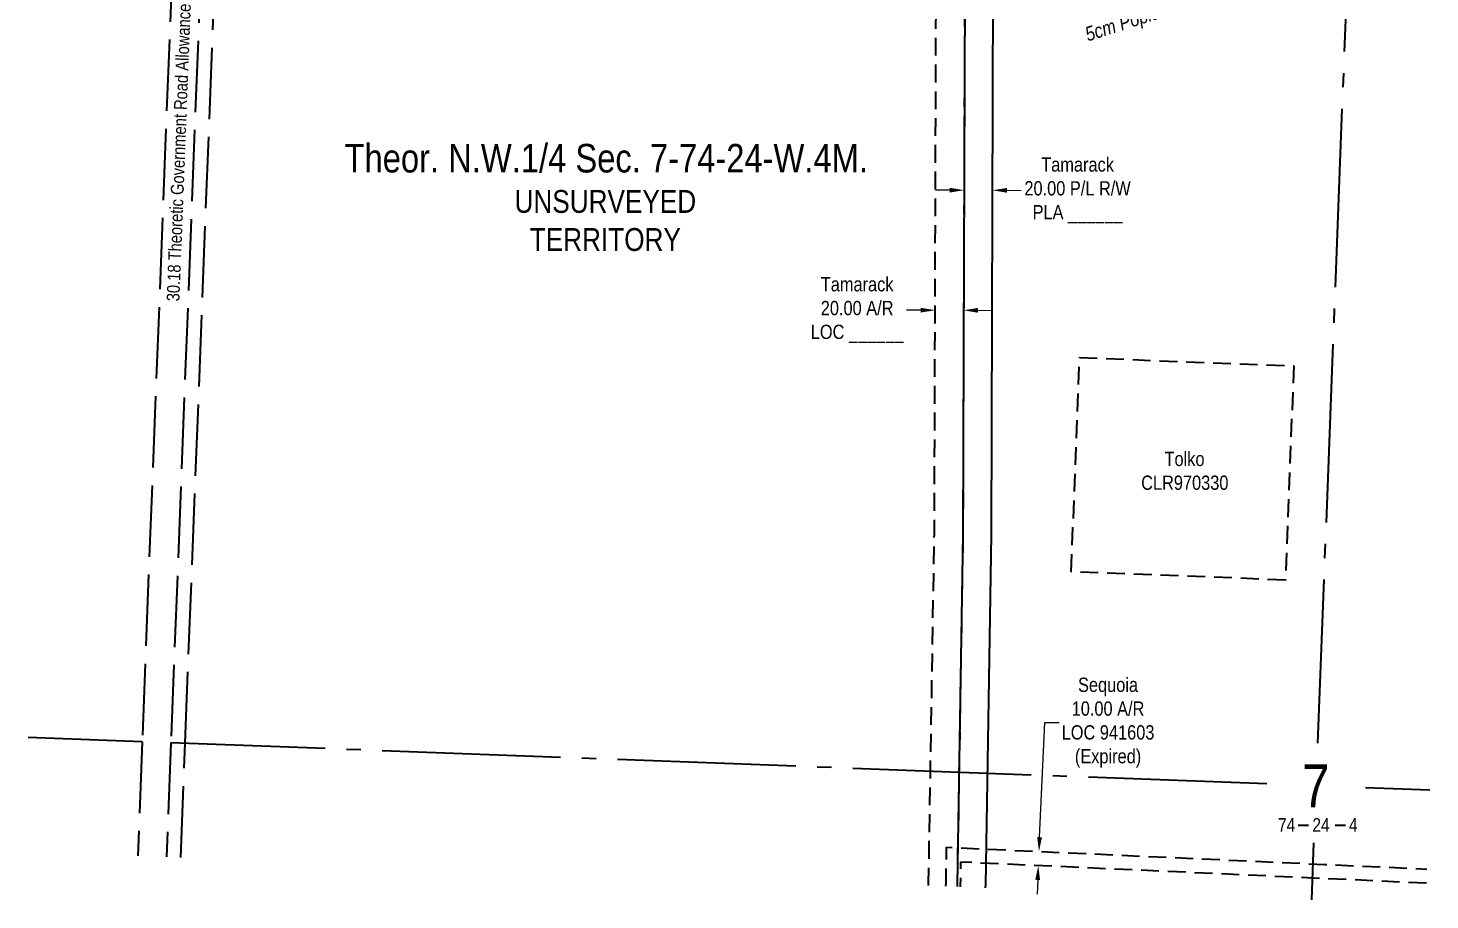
# Model space of a CAD drawing. Extents: x 325071 to 332576, y 6141995 to 6143910.
# Drawn here: x 328992 to 329974, y 6141995 to 6142606 of the extents above; entities that cross this region are included whole.
import ezdxf
from ezdxf.enums import TextEntityAlignment as Align

# ---------------------------------------------------------------- set-up
doc = ezdxf.new("R2010")
doc.units = 0
doc.header["$LTSCALE"] = 5
doc.header["$PDSIZE"] = 0.5
for name, pattern in [('0', [1, 1, 0]), ('foc-ACCESSROAD', [3.75, 2.5, -1.25]), ('foc-QUARTERLINE', [33, 25, -3, 2, -3]), ('foc-UNSURVEYED', [12.5, 10, -2.5])]:
    doc.linetypes.add(name, pattern=pattern)
doc.layers.get('Defpoints').update_dxf_attribs({"color": 9})
for name, color, linetype in [('10', 1, 'Continuous'), ('9', 3, 'Continuous'), ('C-AR', 13, 'foc-ACCESSROAD'), ('C-RW', 13, 'Continuous'), ('C-SYMBOL', 7, 'Continuous'), ('F-AR', 190, 'foc-ACCESSROAD'), ('F-WS', 190, 'foc-ACCESSROAD'), ('L-QSEC', 8, 'foc-QUARTERLINE'), ('L-ROAD-T', 7, 'Continuous'), ('L-SECLBL', 7, 'Continuous'), ('L-UNS-T', 3, 'Continuous'), ('L-USEC', 7, 'foc-UNSURVEYED'), ('T-BUSH', 110, '0')]:
    doc.layers.add(name, color=color, linetype=linetype)
for name, color, linetype, lineweight in [('C-AR-T', 13, 'Continuous', 9), ('C-RW-T', 13, 'Continuous', 9), ('F-AR-T', 190, 'Continuous', 9), ('F-WS-T', 190, 'Continuous', 9)]:
    doc.layers.add(name, color=color, linetype=linetype, lineweight=lineweight)
doc.styles.add('175L', font='ARIALN.TTF', dxfattribs={"height": 20})
doc.styles.add('80CG', font='ARIALN.TTF', dxfattribs={"height": 10})
doc.styles.add('80L', font='ARIALN.TTF', dxfattribs={"height": 10})
doc.styles.add('SIMPLEX', font='ARIALN.TTF')
doc.dimstyles.new('Compass 5 000', dxfattribs={"dimscale": 5, "dimtxt": 9, "dimasz": 2, "dimexe": 0.2, "dimexo": 0.0625, "dimgap": 0.5, "dimtad": 0, "dimtih": 1, "dimtoh": 1, "dimzin": 0, "dimdsep": 46, "dimtxsty": '80CG', "dimcen": 0.1, "dimse1": 1, "dimse2": 1, "dimclrd": 256, "dimclrt": 256, "dimaunit": 1, "dimadec": 4, "dimazin": 0, "dimtfac": 0.06, "dimtofl": 0, "dimtmove": 0, "dimatfit": 1, "dimfxl": 0.2, "dimtolj": 1, "dimtzin": 0, "dimlwd": -1, "dimarcsym": 0})

# ---------------------------------------------------------------- blocks, each defined once
blk = doc.blocks.new('L-SECLBL')
at = {"layer": '9', "color": 7}
for p, q in [((-5.08, -27.83), (-12.29, -27.83)), ((20.7, -27.83), (13.5, -27.83))]:
    blk.add_line(p, q, dxfattribs=at)
at = {"layer": '10', "color": 2, "style": 'SIMPLEX'}
blk.add_attdef('SEC', text='', height=30, dxfattribs=at).set_placement((0, 0), align=Align.MIDDLE)
at = {"layer": '10', "color": 5, "style": '80L'}
blk.add_attdef('TWP', text='', height=9.5, dxfattribs=at).set_placement((-14.43, -27.37), align=Align.MIDDLE_RIGHT)
blk.add_attdef('RGE', text='', height=9.5, dxfattribs=at).set_placement((3.62, -27.37), align=Align.MIDDLE_CENTER)
blk.add_attdef('MER', text='', height=9.5, dxfattribs=at).set_placement((23.17, -27.37), align=Align.MIDDLE_LEFT)
blk = doc.blocks.new('*D501')
at = {"layer": 'Defpoints', "color": 0, "transparency": 16777216}
for p in [(329699.81, 6142029.23), (329745.94, 6142027.15), (329745.49, 6142017.23)]:
    blk.add_point(p, dxfattribs=at)
at = {"layer": 'F-AR-T', "transparency": 16777216}
for p, q in [((329700.26, 6142039.22), (329703.89, 6142119.46)), ((329703.89, 6142119.46), (329713.89, 6142119.46)), ((329698.91, 6142009.32), (329698.46, 6141999.33))]:
    blk.add_line(p, q, dxfattribs=at)
for points in [[(329698.6, 6142039.3), (329701.93, 6142039.15), (329699.81, 6142029.23)], [(329697.24, 6142009.4), (329700.57, 6142009.25), (329699.36, 6142019.31)]]:
    blk.add_solid(points, dxfattribs=at)
at = {"layer": 'F-AR-T', "transparency": 16777216, "insert": (329748.19, 6142119.46), "char_height": 10, "attachment_point": 5, "style": '80CG'}
blk.add_mtext('\\A1;Sequoia\\P10.00 A/R\\PLOC 941603\\P(Expired)', dxfattribs=at)
blk = doc.blocks.new('*D504')
at = {"layer": 'C-AR-T', "transparency": 16777216}
for p, q in [((329617.06, 6142408.33), (329607.06, 6142408.37)), ((329657.06, 6142408.21), (329667.06, 6142408.17))]:
    blk.add_line(p, q, dxfattribs=at)
for points in [[(329617.06, 6142410), (329617.05, 6142406.67), (329627.06, 6142408.3)], [(329657.06, 6142409.87), (329657.05, 6142406.54), (329647.06, 6142408.24)]]:
    blk.add_solid(points, dxfattribs=at)
at = {"layer": 'Defpoints', "color": 0, "transparency": 16777216}
for p in [(329627.06, 6142409.07), (329627.06, 6142408.3), (329647.06, 6142409)]:
    blk.add_point(p, dxfattribs=at)
at = {"layer": 'C-AR-T', "transparency": 16777216, "insert": (329572.46, 6142408.37), "char_height": 10, "attachment_point": 5, "style": '80CG'}
blk.add_mtext('\\A1;Tamarack\\P20.00 A/R\\PLOC ______', dxfattribs=at)
blk = doc.blocks.new('*D505')
at = {"layer": 'C-RW-T', "transparency": 16777216}
for p, q in [((329637.33, 6142492.38), (329627.33, 6142492.41)), ((329677.32, 6142492.25), (329687.32, 6142492.22))]:
    blk.add_line(p, q, dxfattribs=at)
for points in [[(329637.33, 6142494.04), (329637.32, 6142490.71), (329647.33, 6142492.34)], [(329677.33, 6142493.91), (329677.32, 6142490.58), (329667.32, 6142492.28)]]:
    blk.add_solid(points, dxfattribs=at)
at = {"layer": 'Defpoints', "color": 0, "transparency": 16777216}
for p in [(329647.6, 6142577.56), (329667.6, 6142577.5), (329647.33, 6142492.34)]:
    blk.add_point(p, dxfattribs=at)
at = {"layer": 'C-RW-T', "transparency": 16777216, "insert": (329726.86, 6142492.22), "char_height": 10, "attachment_point": 5, "style": '80CG'}
blk.add_mtext('\\A1;Tamarack\\P20.00 P/L R/W\\PPLA ______', dxfattribs=at)

msp = doc.modelspace()

# ---------------------------------------------------------------- linework, layer by layer
at = {"layer": 'C-AR', "flags": 128}
msp.add_lwpolyline([(329622.504, 6142005.358), (329622.519, 6142006.441), (329626.554, 6142251.301), (329627.806, 6142640.214), (329673.776, 6142688.076), (329743.57, 6142760.71), (329767.96, 6142786.08), (329785.231, 6142775.191), (329757.986, 6142746.851), (329688.195, 6142674.221), (329647.777, 6142632.139), (329646.55, 6142251.104), (329642.514, 6142006.14), (329642.493, 6142004.606)], dxfattribs=at)
at = {"layer": 'C-RW', "flags": 128}
msp.add_lwpolyline([(329662.481, 6142003.854), (329662.508, 6142005.838), (329666.547, 6142250.907), (329667.776, 6142632.677), (329658.876, 6142788.712), (329638.808, 6142789.5), (329647.777, 6142632.139), (329646.55, 6142251.104), (329642.514, 6142006.14), (329642.493, 6142004.606)], dxfattribs=at)
at = {"layer": 'F-AR', "flags": 128}
for points in [[(329634.664, 6142004.9), (329634.705, 6142007.162), (329635.149, 6142032.16), (329899.799, 6142020.185), (329971.537, 6142016.939)], [(329971.153, 6142006.998), (329899.415, 6142010.249), (329644.971, 6142021.782), (329644.661, 6142004.524)]]:
    msp.add_lwpolyline(points, dxfattribs=at)
at = {"layer": 'F-WS', "flags": 128}
msp.add_lwpolyline([(329872.441, 6142219.323), (329722.448, 6142225.117), (329728.243, 6142375.112), (329878.236, 6142369.317), (329872.441, 6142219.323)], close=True, dxfattribs=at)
at = {"layer": 'L-QSEC', "flags": 128}
for points in [[(329924.784, 6142879.186), (329894.903, 6142105.177)], [(329071.682, 6142106.119), (328991.75, 6142109.125)], [(329859.321, 6142076.495), (329091.785, 6142105.363)], [(329973.671, 6142072.194), (329928.545, 6142073.891)], [(329892.203, 6142035.24), (329890.66, 6141995.272)]]:
    msp.add_lwpolyline(points, dxfattribs=at)
at = {"layer": 'L-USEC', "flags": 128}
for points in [[(329102.873, 6142910.11), (329071.682, 6142106.119)], [(329122.974, 6142909.33), (329091.784, 6142105.339)], [(329101.83, 6142104.985), (329133.021, 6142908.975)], [(329071.682, 6142106.119), (329068.581, 6142026.191)], [(329091.784, 6142105.339), (329088.684, 6142025.435)], [(329098.73, 6142025.057), (329101.83, 6142104.985)]]:
    msp.add_lwpolyline(points, dxfattribs=at)

# ---------------------------------------------------------------- block references
at = {"layer": 'L-SECLBL'}
msp.add_blockref('L-SECLBL', (329893.745, 6142075.2), dxfattribs=at).add_auto_attribs({'SEC': '7', 'TWP': '74', 'RGE': '24', 'MER': '4'})

# ---------------------------------------------------------------- texts
at = {"layer": 'C-SYMBOL', "color": 3, "style": '175L'}
msp.add_text('Theor. N.W.1/4 Sec. 7-74-24-W.4M.', height=19.99698, dxfattribs=at).set_placement((329396.756, 6142498.765), align=Align.BOTTOM_CENTER)
at = {"layer": 'F-WS-T', "insert": (329771.078, 6142309.171), "char_height": 9.99911, "attachment_point": 1, "style": '80L'}
msp.add_mtext_dynamic_manual_height_columns('\\pi16.684;Tolko\\P\\pi0.31824;CLR970330', width=60.65162, gutter_width=49.988, heights=[0], dxfattribs=at)
at = {"layer": 'L-ROAD-T', "style": '80L'}
msp.add_text('30.18 Theoretic Government Road Allowance', height=8.9992, rotation=87.798009, dxfattribs=at).set_placement((329097.276, 6142518.769), align=Align.MIDDLE_CENTER)
at = {"layer": 'L-UNS-T', "color": 3, "insert": (329396.099, 6142471.025), "char_height": 15.99758, "attachment_point": 5, "style": '80L'}
msp.add_mtext_dynamic_manual_height_columns('UNSURVEYED TERRITORY', width=126.41375, gutter_width=47.5, heights=[0], dxfattribs=at)
at = {"layer": 'T-BUSH', "insert": (329715.285, 6142653.434), "char_height": 9.99911, "attachment_point": 1, "rotation": 17.840169, "style": '80L'}
msp.add_mtext_dynamic_manual_height_columns('\\pi5.4236;{\\fArial Narrow|b0|i1|c0|p34;\\C48;Regrowth \\P\\pi7.4426;Cutblock\\P\\pi10.829;2m Tall\\C256;\\P\\pi0.44454;5cm Poplar}', width=59.02173, gutter_width=49.988, heights=[0], dxfattribs=at)

# ---------------------------------------------------------------- dimensions: what is measured, and where the dimension line sits
at = {"layer": 'C-AR-T'}
dim = msp.add_aligned_dim(p1=(329647.059, 6142409.003), p2=(329627.062, 6142409.067), distance=0.765, text='Tamarack\\P20.00 A/R\\PLOC ______', dimstyle='Compass 5 000', dxfattribs=at)
dim.commit()
dim.dimension.update_dxf_attribs({"geometry": '*D504', "text_midpoint": (329572.455, 6142408.367)})
at = {"layer": 'C-RW-T'}
dim = msp.add_linear_dim(base=(329647.327, 6142492.345), p1=(329667.598, 6142577.499), p2=(329647.601, 6142577.564), angle=179.815552, text='Tamarack\\P20.00 P/L R/W\\PPLA ______', dimstyle='Compass 5 000', dxfattribs=at)
dim.commit()
dim.dimension.update_dxf_attribs({"geometry": '*D505', "text_midpoint": (329726.863, 6142492.216), "dimtype": 161})
at = {"layer": 'F-AR-T'}
dim = msp.add_linear_dim(base=(329699.81, 6142029.234), p1=(329745.494, 6142017.226), p2=(329745.943, 6142027.147), angle=87.409283, text='Sequoia\\P10.00 A/R\\PLOC 941603\\P(Expired)', dimstyle='Compass 5 000', dxfattribs=at)
dim.commit()
dim.dimension.update_dxf_attribs({"geometry": '*D501', "text_midpoint": (329748.194, 6142119.461), "dimtype": 161})

doc.saveas('drawing.dxf')
